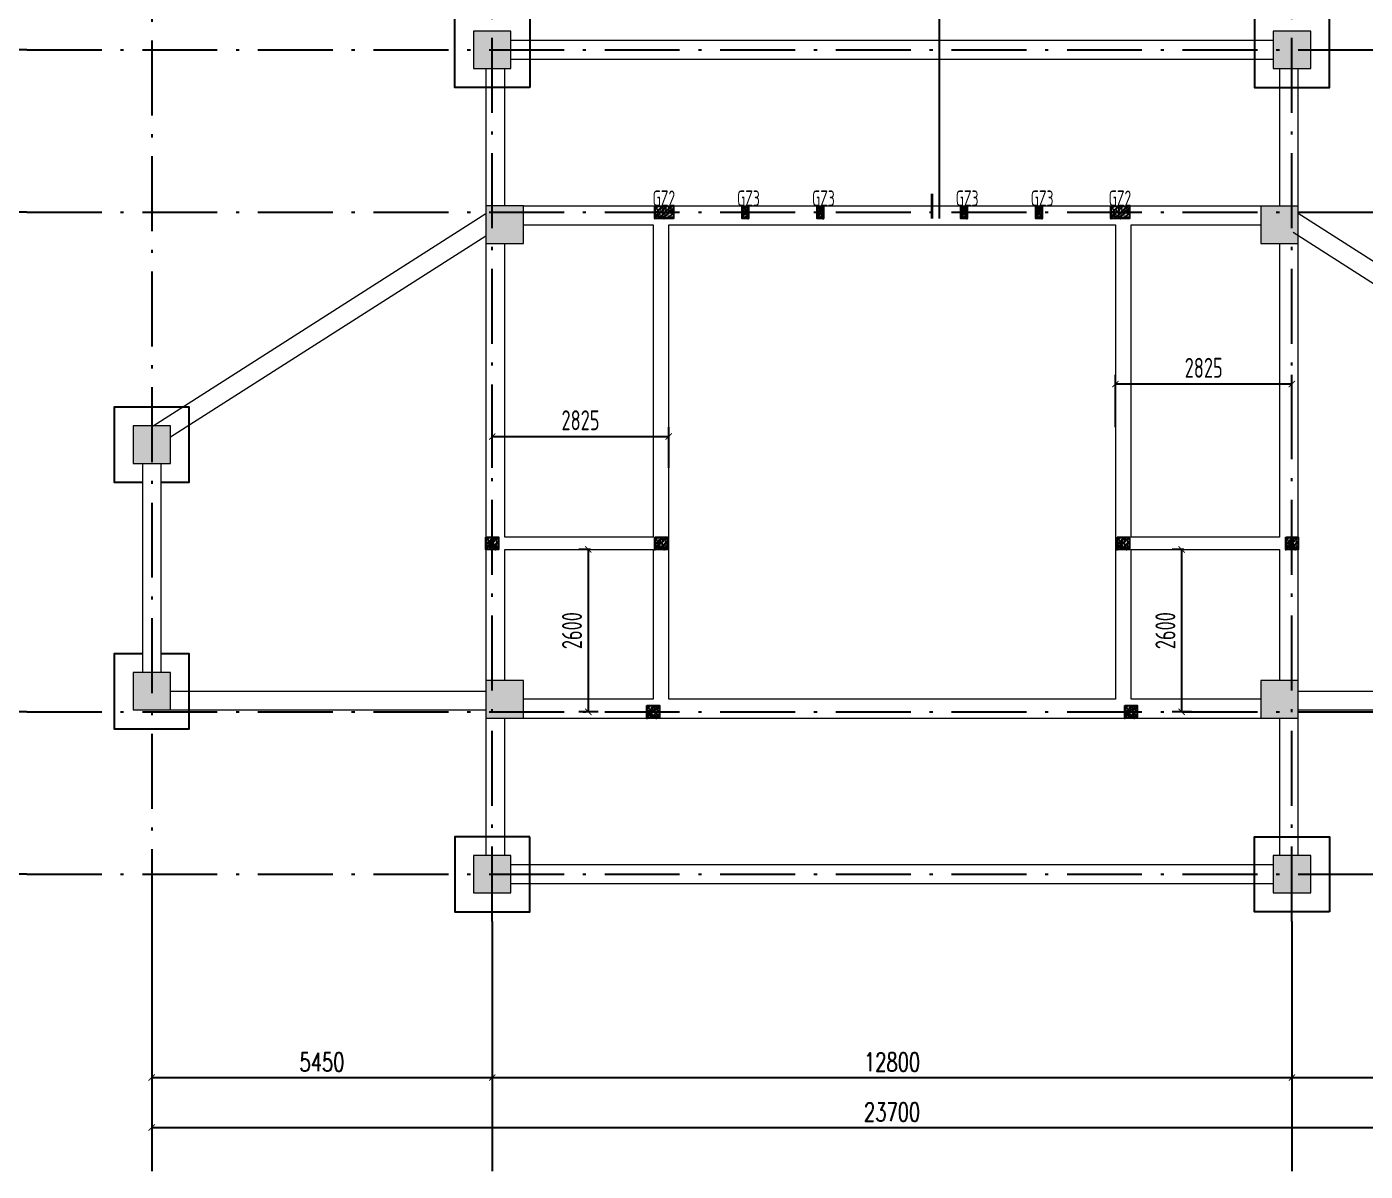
# Model space of a CAD drawing. Extents: x 169490 to 7584583, y -2399407 to 1374371.
# Drawn here: x 3767558 to 3788981, y 735406 to 753732 of the extents above; entities that cross this region are included whole.
import ezdxf

# ---------------------------------------------------------------- set-up
doc = ezdxf.new("R2010")
doc.units = 0
doc.header["$LTSCALE"] = 100
doc.linetypes.add('CENTER', pattern=[8, 5, -1, 1, -1])
doc.linetypes.add('D3轴线点划线', pattern=[18.5, 12, -3, 0.5, -3])
doc.layers.get('0').update_dxf_attribs({"linetype": 'CONTINUOUS'})
doc.layers.get('DEFPOINTS').update_dxf_attribs({"linetype": 'CONTINUOUS'})
for name, color, linetype in [('A-DI-I(索引)', 21, 'CONTINUOUS'), ('AXIS', 3, 'CONTINUOUS'), ('C-AXIS(轴号)', 3, 'CONTINUOUS'), ('C-DOTE', 8, 'D3轴线点划线'), ('GZ', 220, 'CENTER'), ('S-COLU-HATCH', 251, 'CONTINUOUS'), ('S-SLAB-DIM', 92, 'CONTINUOUS'), ('立面线', 40, 'CONTINUOUS')]:
    doc.layers.add(name, color=color, linetype=linetype)
doc.layers.add('S-COLU-LINE1', color=6, linetype='CONTINUOUS', lineweight=18)
doc.layers.add('砼梁', color=4, linetype='CONTINUOUS', lineweight=18)
doc.styles.add('_TCH_DIM_T3', font='SIMPLEX.shx', dxfattribs={"width": 0.705882, "bigfont": 'GBCBIG.shx'})
doc.styles.add('TSSD_Dimension', font='Tssdeng.shx', dxfattribs={"width": 0.7, "bigfont": 'tssdchn.shx'})
doc.styles.add('TSSD_REIN', font='tssdeng.shx', dxfattribs={"width": 0.7, "bigfont": 'hztxt.shx'})
doc.dimstyles.new('_TCH_ARCH&&100', dxfattribs={"dimtxt": 297.5, "dimasz": 100, "dimexe": 250, "dimexo": 300, "dimgap": 100, "dimtad": 1, "dimdec": 0, "dimzin": 0, "dimdsep": 46, "dimtxsty": '_TCH_DIM_T3', "dimblk": 'ARCHTICK', "dimcen": 0.09, "dimclrt": 7, "dimazin": 2, "dimtfac": 1, "dimtdec": 0, "dimtix": 1, "dimtmove": 2, "dimatfit": 3, "dimfxl": 1, "dimtolj": 1, "dimtzin": 0, "dimarcsym": 0})
doc.dimstyles.new('TSSD_100_100$0', dxfattribs={"dimtxt": 320, "dimasz": 100, "dimexe": 150, "dimexo": 150, "dimgap": 100, "dimtad": 1, "dimdec": 0, "dimzin": 0, "dimdsep": 46, "dimtxsty": 'TSSD_Dimension', "dimblk": 'ARCHTICK', "dimcen": 0, "dimclrt": 7, "dimadec": 1, "dimazin": 0, "dimtfac": 1, "dimtdec": 0, "dimtix": 1, "dimtmove": 2, "dimatfit": 3, "dimldrblk": '_TSDBK', "dimfxl": 1, "dimtolj": 1, "dimtzin": 0, "dimarcsym": 0})

# ---------------------------------------------------------------- blocks, each defined once
blk = doc.blocks.new('_ARCHTICK')
at = {"const_width": 0.15}
blk.add_lwpolyline([(-0.5, -0.5), (0.5, 0.5)], dxfattribs=at)
blk = doc.blocks.new('*D1197')
at = {"layer": 'DEFPOINTS', "color": 0, "ltscale": 10, "transparency": 16777216}
for p in [(3777833, 747171), (3775008, 746521), (3777833, 746521)]:
    blk.add_point(p, dxfattribs=at)
at = {"layer": 'S-SLAB-DIM', "color": 0, "lineweight": -2, "ltscale": 10, "transparency": 16777216}
for p, q in [((3775008, 746671), (3775008, 747321)), ((3777833, 746671), (3777833, 747321)), ((3775008, 747171), (3777833, 747171))]:
    blk.add_line(p, q, dxfattribs=at)
at = {"layer": 'S-SLAB-DIM', "color": 0, "lineweight": -2, "ltscale": 10, "transparency": 16777216, "xscale": 100, "yscale": 100, "zscale": 100, "rotation": 180}
blk.add_blockref('_ARCHTICK', (3775008, 747171), dxfattribs=at)
at = {"layer": 'S-SLAB-DIM', "color": 0, "lineweight": -2, "ltscale": 10, "transparency": 16777216, "xscale": 100, "yscale": 100, "zscale": 100}
blk.add_blockref('_ARCHTICK', (3777833, 747171), dxfattribs=at)
at = {"layer": 'S-SLAB-DIM', "color": 7, "ltscale": 10, "transparency": 16777216, "insert": (3776421, 747431), "char_height": 320, "attachment_point": 5, "style": 'TSSD_Dimension'}
blk.add_mtext('\\A1;2825', dxfattribs=at)
blk = doc.blocks.new('_TSDBK')
blk.add_line((-1, 0), (0, 0))
at = {"const_width": 0.5}
blk.add_lwpolyline([(-0.7, -0.7), (0.7, 0.7)], dxfattribs=at)
blk = doc.blocks.new('*D1198')
at = {"layer": 'DEFPOINTS', "color": 0, "ltscale": 10, "transparency": 16777216}
for p in [(3784983, 748011), (3784983, 747171), (3787808, 747171)]:
    blk.add_point(p, dxfattribs=at)
at = {"layer": 'S-SLAB-DIM', "color": 0, "lineweight": -2, "ltscale": 10, "transparency": 16777216}
for p, q in [((3784983, 747321), (3784983, 748161)), ((3787808, 747321), (3787808, 748161)), ((3787808, 748011), (3784983, 748011))]:
    blk.add_line(p, q, dxfattribs=at)
at = {"layer": 'S-SLAB-DIM', "color": 0, "lineweight": -2, "ltscale": 10, "transparency": 16777216, "xscale": 100, "yscale": 100, "zscale": 100, "rotation": 180}
blk.add_blockref('_ARCHTICK', (3784983, 748011), dxfattribs=at)
at = {"layer": 'S-SLAB-DIM', "color": 0, "lineweight": -2, "ltscale": 10, "transparency": 16777216, "xscale": 100, "yscale": 100, "zscale": 100}
blk.add_blockref('_ARCHTICK', (3787808, 748011), dxfattribs=at)
at = {"layer": 'S-SLAB-DIM', "color": 7, "ltscale": 10, "transparency": 16777216, "insert": (3786396, 748271), "char_height": 320, "attachment_point": 5, "style": 'TSSD_Dimension'}
blk.add_mtext('\\A1;2825', dxfattribs=at)
blk = doc.blocks.new('*D1199')
at = {"layer": 'DEFPOINTS', "color": 0, "ltscale": 10, "transparency": 16777216}
for p in [(3786227, 745362), (3786043, 742762), (3786350, 742762)]:
    blk.add_point(p, dxfattribs=at)
at = {"layer": 'S-SLAB-DIM', "color": 0, "lineweight": -2, "ltscale": 10, "transparency": 16777216}
for p, q in [((3786077, 745362), (3785893, 745362)), ((3786043, 745362), (3786043, 742762)), ((3786200, 742762), (3785893, 742762))]:
    blk.add_line(p, q, dxfattribs=at)
at = {"layer": 'S-SLAB-DIM', "color": 0, "lineweight": -2, "ltscale": 10, "transparency": 16777216, "xscale": 100, "yscale": 100, "zscale": 100}
for p, rotation in [((3786043, 745362), 90), ((3786043, 742762), 270)]:
    blk.add_blockref('_ARCHTICK', p, dxfattribs=dict(at, rotation=rotation))
at = {"layer": 'S-SLAB-DIM', "color": 7, "ltscale": 10, "transparency": 16777216, "insert": (3785783, 744062), "char_height": 320, "attachment_point": 5, "rotation": 90, "style": 'TSSD_Dimension'}
blk.add_mtext('\\A1;2600', dxfattribs=at)
blk = doc.blocks.new('*D1200')
at = {"layer": 'DEFPOINTS', "color": 0, "ltscale": 10, "transparency": 16777216}
for p in [(3776729, 745362), (3776545, 742762), (3776853, 742762)]:
    blk.add_point(p, dxfattribs=at)
at = {"layer": 'S-SLAB-DIM', "color": 0, "lineweight": -2, "ltscale": 10, "transparency": 16777216}
for p, q in [((3776579, 745362), (3776395, 745362)), ((3776545, 745362), (3776545, 742762)), ((3776703, 742762), (3776395, 742762))]:
    blk.add_line(p, q, dxfattribs=at)
at = {"layer": 'S-SLAB-DIM', "color": 0, "lineweight": -2, "ltscale": 10, "transparency": 16777216, "xscale": 100, "yscale": 100, "zscale": 100}
for p, rotation in [((3776545, 745362), 90), ((3776545, 742762), 270)]:
    blk.add_blockref('_ARCHTICK', p, dxfattribs=dict(at, rotation=rotation))
at = {"layer": 'S-SLAB-DIM', "color": 7, "ltscale": 10, "transparency": 16777216, "insert": (3776285, 744062), "char_height": 320, "attachment_point": 5, "rotation": 90, "style": 'TSSD_Dimension'}
blk.add_mtext('\\A1;2600', dxfattribs=at)
blk = doc.blocks.new('*D3991')
at = {"layer": 'AXIS', "color": 0, "lineweight": -2, "transparency": 16777216}
for p, q in [((3676858, 693553), (3673608, 693553)), ((3673858, 680353), (3673858, 693553)), ((3676858, 680353), (3673608, 680353))]:
    blk.add_line(p, q, dxfattribs=at)
at = {"layer": 'DEFPOINTS', "color": 0, "transparency": 16777216}
for p in [(3673858, 693553), (3677158, 693553), (3677158, 680353)]:
    blk.add_point(p, dxfattribs=at)
at = {"layer": 'AXIS', "color": 0, "lineweight": -2, "transparency": 16777216, "xscale": 100, "yscale": 100, "zscale": 100}
for p, rotation in [((3673858, 693553), 90), ((3673858, 680353), 270)]:
    blk.add_blockref('_ARCHTICK', p, dxfattribs=dict(at, rotation=rotation))
at = {"layer": 'AXIS', "color": 7, "transparency": 16777216, "insert": (3673609, 686953), "char_height": 297.5, "attachment_point": 5, "rotation": 90, "style": '_TCH_DIM_T3'}
blk.add_mtext('\\A1;13200', dxfattribs=at)
blk = doc.blocks.new('*D3995')
at = {"layer": 'AXIS', "color": 0, "lineweight": -2, "transparency": 16777216}
for p, q in [((3679158, 679297), (3679158, 676047)), ((3702858, 679297), (3702858, 676047)), ((3679158, 676297), (3702858, 676297))]:
    blk.add_line(p, q, dxfattribs=at)
at = {"layer": 'DEFPOINTS', "color": 0, "transparency": 16777216}
for p in [(3679158, 679597), (3702858, 679597), (3702858, 676297)]:
    blk.add_point(p, dxfattribs=at)
at = {"layer": 'AXIS', "color": 0, "lineweight": -2, "transparency": 16777216, "xscale": 100, "yscale": 100, "zscale": 100, "rotation": 180}
blk.add_blockref('_ARCHTICK', (3679158, 676297), dxfattribs=at)
at = {"layer": 'AXIS', "color": 0, "lineweight": -2, "transparency": 16777216, "xscale": 100, "yscale": 100, "zscale": 100}
blk.add_blockref('_ARCHTICK', (3702858, 676297), dxfattribs=at)
at = {"layer": 'AXIS', "color": 7, "transparency": 16777216, "insert": (3691008, 676546), "char_height": 297.5, "attachment_point": 5, "style": '_TCH_DIM_T3'}
blk.add_mtext('\\A1;23700', dxfattribs=at)
blk = doc.blocks.new('*D3996')
at = {"layer": 'AXIS', "color": 0, "lineweight": -2, "transparency": 16777216}
for p, q in [((3697408, 679297), (3697408, 676847)), ((3702858, 679297), (3702858, 676847)), ((3697408, 677097), (3702858, 677097))]:
    blk.add_line(p, q, dxfattribs=at)
at = {"layer": 'DEFPOINTS', "color": 0, "transparency": 16777216}
for p in [(3697408, 679597), (3702858, 679597), (3702858, 677097)]:
    blk.add_point(p, dxfattribs=at)
at = {"layer": 'AXIS', "color": 0, "lineweight": -2, "transparency": 16777216, "xscale": 100, "yscale": 100, "zscale": 100, "rotation": 180}
blk.add_blockref('_ARCHTICK', (3697408, 677097), dxfattribs=at)
at = {"layer": 'AXIS', "color": 0, "lineweight": -2, "transparency": 16777216, "xscale": 100, "yscale": 100, "zscale": 100}
blk.add_blockref('_ARCHTICK', (3702858, 677097), dxfattribs=at)
at = {"layer": 'AXIS', "color": 7, "transparency": 16777216, "insert": (3700133, 677346), "char_height": 297.5, "attachment_point": 5, "style": '_TCH_DIM_T3'}
blk.add_mtext('\\A1;5450', dxfattribs=at)
blk = doc.blocks.new('*D3997')
at = {"layer": 'AXIS', "color": 0, "lineweight": -2, "transparency": 16777216}
for p, q in [((3684608, 679297), (3684608, 676847)), ((3697408, 679297), (3697408, 676847)), ((3684608, 677097), (3697408, 677097))]:
    blk.add_line(p, q, dxfattribs=at)
at = {"layer": 'DEFPOINTS', "color": 0, "transparency": 16777216}
for p in [(3684608, 679597), (3697408, 679597), (3697408, 677097)]:
    blk.add_point(p, dxfattribs=at)
at = {"layer": 'AXIS', "color": 0, "lineweight": -2, "transparency": 16777216, "xscale": 100, "yscale": 100, "zscale": 100, "rotation": 180}
blk.add_blockref('_ARCHTICK', (3684608, 677097), dxfattribs=at)
at = {"layer": 'AXIS', "color": 0, "lineweight": -2, "transparency": 16777216, "xscale": 100, "yscale": 100, "zscale": 100}
blk.add_blockref('_ARCHTICK', (3697408, 677097), dxfattribs=at)
at = {"layer": 'AXIS', "color": 7, "transparency": 16777216, "insert": (3691008, 677346), "char_height": 297.5, "attachment_point": 5, "style": '_TCH_DIM_T3'}
blk.add_mtext('\\A1;12800', dxfattribs=at)
blk = doc.blocks.new('*D3998')
at = {"layer": 'AXIS', "color": 0, "lineweight": -2, "transparency": 16777216}
for p, q in [((3679158, 679297), (3679158, 676847)), ((3684608, 679297), (3684608, 676847)), ((3679158, 677097), (3684608, 677097))]:
    blk.add_line(p, q, dxfattribs=at)
at = {"layer": 'DEFPOINTS', "color": 0, "transparency": 16777216}
for p in [(3679158, 679597), (3684608, 679597), (3684608, 677097)]:
    blk.add_point(p, dxfattribs=at)
at = {"layer": 'AXIS', "color": 0, "lineweight": -2, "transparency": 16777216, "xscale": 100, "yscale": 100, "zscale": 100, "rotation": 180}
blk.add_blockref('_ARCHTICK', (3679158, 677097), dxfattribs=at)
at = {"layer": 'AXIS', "color": 0, "lineweight": -2, "transparency": 16777216, "xscale": 100, "yscale": 100, "zscale": 100}
blk.add_blockref('_ARCHTICK', (3684608, 677097), dxfattribs=at)
at = {"layer": 'AXIS', "color": 7, "transparency": 16777216, "insert": (3681883, 677346), "char_height": 297.5, "attachment_point": 5, "style": '_TCH_DIM_T3'}
blk.add_mtext('\\A1;5450', dxfattribs=at)
blk = doc.blocks.new('BW-31907664', base_point=(3672358.1, 674797.3, 0))
at = {"layer": 'C-AXIS(轴号)'}
for p, q in [((3677158.1, 693552.9), (3673158.1, 693552.9)), ((3677158.1, 690952.9), (3673158.1, 690952.9)), ((3677158.1, 682953.4), (3673158.1, 682953.4)), ((3677158.1, 680353.4), (3673158.1, 680353.4)), ((3679158.1, 679597.3), (3679158.1, 675597.3)), ((3684608.1, 679597.3), (3684608.1, 675597.3)), ((3697408.1, 679597.3), (3697408.1, 675597.3))]:
    blk.add_line(p, q, dxfattribs=at)
at = {"layer": 'C-DOTE'}
for p, q in [((3679158.1, 695552.9), (3679158.1, 679597.3)), ((3684608.1, 679597.3), (3684608.1, 695552.9)), ((3697408.1, 679597.3), (3697408.1, 695552.9)), ((3677158.1, 693552.9), (3704858.1, 693552.9)), ((3677158.1, 690952.9), (3704858.1, 690952.9)), ((3677158.1, 682953.4), (3704858.1, 682953.4)), ((3677158.1, 680353.4), (3704858.1, 680353.4))]:
    blk.add_line(p, q, dxfattribs=at)
at = {"layer": 'AXIS'}
for p1, p2, distance, picture, middle in [((3677158.1071, 680353.3554), (3677158.1071, 693552.9175), 3300, '*D3991', (3673609.3571, 686953.1364)), ((3679158.1, 679597.3), (3702858.1, 679597.3), -3300, '*D3995', (3691008.1, 676546)), ((3679158.1, 679597.3), (3684608.1, 679597.3), -2500, '*D3998', (3681883.1, 677346)), ((3684608.1, 679597.3), (3697408.1, 679597.3), -2500, '*D3997', (3691008.1, 677346)), ((3697408.1, 679597.3), (3702858.1, 679597.3), -2500, '*D3996', (3700133.1, 677346))]:
    dim = blk.add_aligned_dim(p1=p1, p2=p2, distance=distance, dimstyle='_TCH_ARCH&&100', dxfattribs=at)
    dim.commit()
    dim.dimension.update_dxf_attribs({"geometry": picture, "text_midpoint": middle})

msp = doc.modelspace()

# ---------------------------------------------------------------- hatches: boundary and pattern name
at = {"layer": 'GZ', "linetype": 'ByBlock'}
h = msp.add_hatch(dxfattribs=at)
h.set_pattern_fill('ARMORED', color=2, scale=10, style=0)
h.set_pattern_definition([(50, (2132986.49, 1228566.58), (71.7260183, -6.2752135), [7.5, -82.5]), (355, (2132986.49, 1228566.58), (-13.8751334, 75.2192134), [6, -66]), (100.4514, (2132992.467, 1228566.06), (57.8509382, 68.9439542), [6.374019, -70.1142112]), (46.1842, (2132986.49, 1228586.58), (106.724105, -16.5519014), [11.25, -123.75]), (96.6356, (2132995.38, 1228585.2), (93.4662706, 97.411787), [9.561029, -105.1713]), (351.1842, (2132986.49, 1228586.58), (93.4661945, 97.41186), [9, -99]), (21, (2132996.49, 1228581.58), (59.6907052, -40.261889), [7.5, -82.5]), (326, (2132996.49, 1228581.58), (24.3315332, 72.5150045), [6, -66]), (71.4514, (2133001.464, 1228578.226), (84.0222629, 32.2530497), [6.374019, -70.1142112]), (37.5, (2132986.49, 1228566.58), (1.21598553, 33.2893854), [0, -65.2, 0, -67, 0, -66.25]), (7.5, (2132986.49, 1228566.58), (26.30695374, 39.4411712), [0, -38.2, 0, -63.7, 0, -25.25]), (327.5, (2132964.19, 1228566.58), (53.3822436, -2.25548717), [0, -25, 0, -78, 0, -103.5]), (317.5, (2132954.19, 1228566.58), (58.3186169, 10.0104982), [0, -32.5, 0, -51.8, 0, -73.5]), (45, (2132986.49, 1228566.58), (-35.355339, 35.355339), [])])
h.paths.add_polyline_path([(3777608.1, 750861.3), (3777608.1, 750661.3), (3777908.1, 750661.3), (3777908.1, 750861.3)])
h = msp.add_hatch(dxfattribs=at)
h.set_pattern_fill('ARMORED', color=2, scale=10, style=0)
h.set_pattern_definition([(50, (-4709023.95, 2783926.33), (71.72601826, -6.2752135), [7.5, -82.5]), (355, (-4709023.95, 2783926.33), (-13.87513336, 75.2192134), [6, -66]), (100.4514, (-4709017.97, 2783925.81), (57.85093817, 68.9439542), [6.374019, -70.1142112]), (46.1842, (-4709023.95, 2783946.33), (106.7241049, -16.5519014), [11.25, -123.75]), (96.6356, (-4709015.06, 2783944.95), (93.4662706, 97.4117871), [9.5610288, -105.1713]), (351.1842, (-4709023.95, 2783946.33), (93.4661945, 97.4118601), [9, -99]), (21, (-4709013.95, 2783941.33), (59.6907052, -40.26188907), [7.5, -82.5]), (326, (-4709013.95, 2783941.33), (24.3315332, 72.5150045), [6, -66]), (71.4514, (-4709008.974, 2783937.98), (84.02226286, 32.25304967), [6.374019, -70.1142112]), (37.5, (-4709023.95, 2783926.332), (1.21598553, 33.28938538), [0, -65.2, 0, -67, 0, -66.25]), (7.5, (-4709023.95, 2783926.332), (26.30695374, 39.44117119), [0, -38.2, 0, -63.7, 0, -25.25]), (327.5, (-4709046.25, 2783926.332), (53.38224362, -2.25548717), [0, -25, 0, -78, 0, -103.5]), (317.5, (-4709056.25, 2783926.33), (58.31861693, 10.01049823), [0, -32.5, 0, -51.8, 0, -73.5]), (45, (-4709023.95, 2783926.33), (-35.35533906, 35.35533906), [])])
h.paths.add_polyline_path([(3779008.1, 750861.3), (3779108.1, 750861.3), (3779108.1, 750661.3), (3779008.1, 750661.3)])
h = msp.add_hatch(dxfattribs=at)
h.set_pattern_fill('ARMORED', color=2, scale=10, style=0)
h.set_pattern_definition([(50, (-4707823.95, 2783926.33), (71.72601826, -6.2752135), [7.5, -82.5]), (355, (-4707823.95, 2783926.33), (-13.87513336, 75.2192134), [6, -66]), (100.4514, (-4707817.97, 2783925.81), (57.85093817, 68.9439542), [6.374019, -70.1142112]), (46.1842, (-4707823.95, 2783946.33), (106.7241049, -16.5519014), [11.25, -123.75]), (96.6356, (-4707815.06, 2783944.95), (93.4662706, 97.4117871), [9.5610288, -105.1713]), (351.1842, (-4707823.95, 2783946.33), (93.4661945, 97.4118601), [9, -99]), (21, (-4707813.95, 2783941.33), (59.6907052, -40.26188907), [7.5, -82.5]), (326, (-4707813.95, 2783941.33), (24.3315332, 72.5150045), [6, -66]), (71.4514, (-4707808.974, 2783937.98), (84.02226286, 32.25304967), [6.374019, -70.1142112]), (37.5, (-4707823.949, 2783926.332), (1.21598553, 33.28938538), [0, -65.2, 0, -67, 0, -66.25]), (7.5, (-4707823.95, 2783926.332), (26.30695374, 39.44117119), [0, -38.2, 0, -63.7, 0, -25.25]), (327.5, (-4707846.25, 2783926.332), (53.38224362, -2.25548717), [0, -25, 0, -78, 0, -103.5]), (317.5, (-4707856.25, 2783926.33), (58.31861693, 10.01049823), [0, -32.5, 0, -51.8, 0, -73.5]), (45, (-4707823.95, 2783926.33), (-35.35533906, 35.35533906), [])])
h.paths.add_polyline_path([(3780208.1, 750861.3), (3780308.1, 750861.3), (3780308.1, 750661.3), (3780208.1, 750661.3)])
h = msp.add_hatch(dxfattribs=at)
h.set_pattern_fill('ARMORED', color=2, scale=10, style=0)
h.set_pattern_definition([(50, (-4705523.95, 2783926.33), (71.72601826, -6.2752135), [7.5, -82.5]), (355, (-4705523.95, 2783926.33), (-13.87513336, 75.2192134), [6, -66]), (100.4514, (-4705517.97, 2783925.81), (57.85093817, 68.9439542), [6.374019, -70.1142112]), (46.1842, (-4705523.95, 2783946.33), (106.7241049, -16.5519014), [11.25, -123.75]), (96.6356, (-4705515.06, 2783944.95), (93.4662706, 97.4117871), [9.5610288, -105.1713]), (351.1842, (-4705523.95, 2783946.33), (93.4661945, 97.4118601), [9, -99]), (21, (-4705513.95, 2783941.33), (59.6907052, -40.26188907), [7.5, -82.5]), (326, (-4705513.95, 2783941.33), (24.3315332, 72.5150045), [6, -66]), (71.4514, (-4705508.974, 2783937.98), (84.02226286, 32.25304967), [6.374019, -70.1142112]), (37.5, (-4705523.949, 2783926.332), (1.21598553, 33.28938538), [0, -65.2, 0, -67, 0, -66.25]), (7.5, (-4705523.95, 2783926.332), (26.30695374, 39.44117119), [0, -38.2, 0, -63.7, 0, -25.25]), (327.5, (-4705546.25, 2783926.332), (53.38224362, -2.25548717), [0, -25, 0, -78, 0, -103.5]), (317.5, (-4705556.25, 2783926.33), (58.31861693, 10.01049823), [0, -32.5, 0, -51.8, 0, -73.5]), (45, (-4705523.95, 2783926.33), (-35.35533906, 35.35533906), [])])
h.paths.add_polyline_path([(3782508.1, 750861.3), (3782608.1, 750861.3), (3782608.1, 750661.3), (3782508.1, 750661.3)])
h = msp.add_hatch(dxfattribs=at)
h.set_pattern_fill('ARMORED', color=2, scale=10, style=0)
h.set_pattern_definition([(50, (-4704323.95, 2783926.33), (71.72601826, -6.2752135), [7.5, -82.5]), (355, (-4704323.95, 2783926.33), (-13.87513336, 75.2192134), [6, -66]), (100.4514, (-4704317.97, 2783925.81), (57.85093817, 68.9439542), [6.374019, -70.1142112]), (46.1842, (-4704323.95, 2783946.33), (106.7241049, -16.5519014), [11.25, -123.75]), (96.6356, (-4704315.06, 2783944.95), (93.4662706, 97.4117871), [9.5610288, -105.1713]), (351.1842, (-4704323.95, 2783946.33), (93.4661945, 97.4118601), [9, -99]), (21, (-4704313.95, 2783941.33), (59.6907052, -40.26188907), [7.5, -82.5]), (326, (-4704313.95, 2783941.33), (24.3315332, 72.5150045), [6, -66]), (71.4514, (-4704308.974, 2783937.98), (84.02226286, 32.25304967), [6.374019, -70.1142112]), (37.5, (-4704323.949, 2783926.332), (1.21598553, 33.28938538), [0, -65.2, 0, -67, 0, -66.25]), (7.5, (-4704323.95, 2783926.332), (26.30695374, 39.44117119), [0, -38.2, 0, -63.7, 0, -25.25]), (327.5, (-4704346.25, 2783926.332), (53.38224362, -2.25548717), [0, -25, 0, -78, 0, -103.5]), (317.5, (-4704356.25, 2783926.33), (58.31861693, 10.01049823), [0, -32.5, 0, -51.8, 0, -73.5]), (45, (-4704323.95, 2783926.33), (-35.35533906, 35.35533906), [])])
h.paths.add_polyline_path([(3783708.1, 750861.3), (3783808.1, 750861.3), (3783808.1, 750661.3), (3783708.1, 750661.3)])
h = msp.add_hatch(dxfattribs=at)
h.set_pattern_fill('ARMORED', color=2, scale=10, style=0)
h.set_pattern_definition([(50, (2140286.49, 1228566.58), (71.7260183, -6.2752135), [7.5, -82.5]), (355, (2140286.49, 1228566.58), (-13.8751334, 75.2192134), [6, -66]), (100.4514, (2140292.466, 1228566.06), (57.8509382, 68.9439542), [6.374019, -70.1142112]), (46.1842, (2140286.49, 1228586.58), (106.724105, -16.5519014), [11.25, -123.75]), (96.6356, (2140295.38, 1228585.2), (93.4662706, 97.411787), [9.561029, -105.1713]), (351.1842, (2140286.49, 1228586.58), (93.4661945, 97.41186), [9, -99]), (21, (2140296.49, 1228581.58), (59.6907052, -40.261889), [7.5, -82.5]), (326, (2140296.49, 1228581.58), (24.3315332, 72.5150045), [6, -66]), (71.4514, (2140301.46, 1228578.226), (84.0222629, 32.2530497), [6.374019, -70.1142112]), (37.5, (2140286.489, 1228566.58), (1.21598553, 33.2893854), [0, -65.2, 0, -67, 0, -66.25]), (7.5, (2140286.49, 1228566.58), (26.30695374, 39.4411712), [0, -38.2, 0, -63.7, 0, -25.25]), (327.5, (2140264.189, 1228566.58), (53.3822436, -2.25548717), [0, -25, 0, -78, 0, -103.5]), (317.5, (2140254.19, 1228566.58), (58.3186169, 10.0104982), [0, -32.5, 0, -51.8, 0, -73.5]), (45, (2140286.49, 1228566.58), (-35.355339, 35.355339), [])])
h.paths.add_polyline_path([(3784908.1, 750861.3), (3784908.1, 750661.3), (3785208.1, 750661.3), (3785208.1, 750861.3)])
h = msp.add_hatch(dxfattribs=at)
h.set_pattern_fill('ARMORED', color=2, scale=10, style=0)
h.set_pattern_definition([(50, (2130286.49, 1223267.02), (71.7260183, -6.2752135), [7.5, -82.5]), (355, (2130286.49, 1223267.02), (-13.8751334, 75.2192134), [6, -66]), (100.4514, (2130292.466, 1223266.496), (57.8509382, 68.9439542), [6.374019, -70.1142112]), (46.1842, (2130286.49, 1223287.02), (106.724105, -16.5519014), [11.25, -123.75]), (96.6356, (2130295.38, 1223285.64), (93.4662706, 97.411787), [9.561029, -105.1713]), (351.1842, (2130286.49, 1223287.02), (93.4661945, 97.41186), [9, -99]), (21, (2130296.49, 1223282.02), (59.6907052, -40.261889), [7.5, -82.5]), (326, (2130296.49, 1223282.02), (24.3315332, 72.5150045), [6, -66]), (71.4514, (2130301.46, 1223278.664), (84.0222629, 32.2530497), [6.374019, -70.1142112]), (37.5, (2130286.489, 1223267.02), (1.21598553, 33.2893854), [0, -65.2, 0, -67, 0, -66.25]), (7.5, (2130286.49, 1223267.02), (26.30695374, 39.4411712), [0, -38.2, 0, -63.7, 0, -25.25]), (327.5, (2130264.189, 1223267.02), (53.3822436, -2.25548717), [0, -25, 0, -78, 0, -103.5]), (317.5, (2130254.19, 1223267.02), (58.3186169, 10.0104982), [0, -32.5, 0, -51.8, 0, -73.5]), (45, (2130286.49, 1223267.02), (-35.355339, 35.355339), [])])
h.paths.add_polyline_path([(3774908.1, 745561.7), (3774908.1, 745361.7), (3775108.1, 745361.7), (3775108.1, 745561.7)])
h = msp.add_hatch(dxfattribs=at)
h.set_pattern_fill('ARMORED', color=2, scale=10, style=0)
h.set_pattern_definition([(50, (2132986.49, 1223267.02), (71.7260183, -6.2752135), [7.5, -82.5]), (355, (2132986.49, 1223267.02), (-13.8751334, 75.2192134), [6, -66]), (100.4514, (2132992.467, 1223266.496), (57.8509382, 68.9439542), [6.374019, -70.1142112]), (46.1842, (2132986.49, 1223287.02), (106.724105, -16.5519014), [11.25, -123.75]), (96.6356, (2132995.38, 1223285.64), (93.4662706, 97.411787), [9.561029, -105.1713]), (351.1842, (2132986.49, 1223287.02), (93.4661945, 97.41186), [9, -99]), (21, (2132996.49, 1223282.02), (59.6907052, -40.261889), [7.5, -82.5]), (326, (2132996.49, 1223282.02), (24.3315332, 72.5150045), [6, -66]), (71.4514, (2133001.464, 1223278.664), (84.0222629, 32.2530497), [6.374019, -70.1142112]), (37.5, (2132986.49, 1223267.02), (1.21598553, 33.2893854), [0, -65.2, 0, -67, 0, -66.25]), (7.5, (2132986.49, 1223267.02), (26.30695374, 39.4411712), [0, -38.2, 0, -63.7, 0, -25.25]), (327.5, (2132964.19, 1223267.02), (53.3822436, -2.25548717), [0, -25, 0, -78, 0, -103.5]), (317.5, (2132954.19, 1223267.02), (58.3186169, 10.0104982), [0, -32.5, 0, -51.8, 0, -73.5]), (45, (2132986.49, 1223267.02), (-35.355339, 35.355339), [])])
h.paths.add_polyline_path([(3777608.1, 745561.7), (3777608.1, 745361.7), (3777808.1, 745361.7), (3777808.1, 745561.7)])
h = msp.add_hatch(dxfattribs=at)
h.set_pattern_fill('ARMORED', color=2, scale=10, style=0)
h.set_pattern_definition([(50, (2140386.49, 1223267.02), (71.7260183, -6.2752135), [7.5, -82.5]), (355, (2140386.49, 1223267.02), (-13.8751334, 75.2192134), [6, -66]), (100.4514, (2140392.465, 1223266.496), (57.8509382, 68.9439542), [6.374019, -70.1142112]), (46.1842, (2140386.49, 1223287.02), (106.724105, -16.5519014), [11.25, -123.75]), (96.6356, (2140395.38, 1223285.64), (93.4662706, 97.411787), [9.561029, -105.1713]), (351.1842, (2140386.49, 1223287.02), (93.4661945, 97.41186), [9, -99]), (21, (2140396.49, 1223282.02), (59.6907052, -40.261889), [7.5, -82.5]), (326, (2140396.49, 1223282.02), (24.3315332, 72.5150045), [6, -66]), (71.4514, (2140401.46, 1223278.664), (84.0222629, 32.2530497), [6.374019, -70.1142112]), (37.5, (2140386.488, 1223267.02), (1.21598553, 33.2893854), [0, -65.2, 0, -67, 0, -66.25]), (7.5, (2140386.488, 1223267.02), (26.30695374, 39.4411712), [0, -38.2, 0, -63.7, 0, -25.25]), (327.5, (2140364.188, 1223267.02), (53.3822436, -2.25548717), [0, -25, 0, -78, 0, -103.5]), (317.5, (2140354.19, 1223267.02), (58.3186169, 10.0104982), [0, -32.5, 0, -51.8, 0, -73.5]), (45, (2140386.49, 1223267.02), (-35.355339, 35.355339), [])])
h.paths.add_polyline_path([(3785008.1, 745561.7), (3785008.1, 745361.7), (3785208.1, 745361.7), (3785208.1, 745561.7)])
h = msp.add_hatch(dxfattribs=at)
h.set_pattern_fill('ARMORED', color=2, scale=10, style=0)
h.set_pattern_definition([(50, (2143086.49, 1223267.02), (71.7260183, -6.2752135), [7.5, -82.5]), (355, (2143086.49, 1223267.02), (-13.8751334, 75.2192134), [6, -66]), (100.4514, (2143092.466, 1223266.496), (57.8509382, 68.9439542), [6.374019, -70.1142112]), (46.1842, (2143086.49, 1223287.02), (106.724105, -16.5519014), [11.25, -123.75]), (96.6356, (2143095.38, 1223285.64), (93.4662706, 97.411787), [9.561029, -105.1713]), (351.1842, (2143086.49, 1223287.02), (93.4661945, 97.41186), [9, -99]), (21, (2143096.49, 1223282.02), (59.6907052, -40.261889), [7.5, -82.5]), (326, (2143096.49, 1223282.02), (24.3315332, 72.5150045), [6, -66]), (71.4514, (2143101.46, 1223278.664), (84.0222629, 32.2530497), [6.374019, -70.1142112]), (37.5, (2143086.489, 1223267.02), (1.21598553, 33.2893854), [0, -65.2, 0, -67, 0, -66.25]), (7.5, (2143086.49, 1223267.02), (26.30695374, 39.4411712), [0, -38.2, 0, -63.7, 0, -25.25]), (327.5, (2143064.189, 1223267.02), (53.3822436, -2.25548717), [0, -25, 0, -78, 0, -103.5]), (317.5, (2143054.19, 1223267.02), (58.3186169, 10.0104982), [0, -32.5, 0, -51.8, 0, -73.5]), (45, (2143086.49, 1223267.02), (-35.355339, 35.355339), [])])
h.paths.add_polyline_path([(3787708.1, 745561.7), (3787708.1, 745361.7), (3787908.1, 745361.7), (3787908.1, 745561.7)])
h = msp.add_hatch(dxfattribs=at)
h.set_pattern_fill('ARMORED', color=2, scale=10, style=0)
h.set_pattern_definition([(50, (2132861.49, 1220567.02), (71.7260183, -6.2752135), [7.5, -82.5]), (355, (2132861.49, 1220567.02), (-13.8751334, 75.2192134), [6, -66]), (100.4514, (2132867.466, 1220566.496), (57.8509382, 68.9439542), [6.374019, -70.1142112]), (46.1842, (2132861.49, 1220587.02), (106.724105, -16.5519014), [11.25, -123.75]), (96.6356, (2132870.38, 1220585.64), (93.4662706, 97.411787), [9.561029, -105.1713]), (351.1842, (2132861.49, 1220587.02), (93.4661945, 97.41186), [9, -99]), (21, (2132871.49, 1220582.02), (59.6907052, -40.261889), [7.5, -82.5]), (326, (2132871.49, 1220582.02), (24.3315332, 72.5150045), [6, -66]), (71.4514, (2132876.46, 1220578.664), (84.0222629, 32.2530497), [6.374019, -70.1142112]), (37.5, (2132861.489, 1220567.02), (1.21598553, 33.2893854), [0, -65.2, 0, -67, 0, -66.25]), (7.5, (2132861.49, 1220567.02), (26.30695374, 39.4411712), [0, -38.2, 0, -63.7, 0, -25.25]), (327.5, (2132839.189, 1220567.02), (53.3822436, -2.25548717), [0, -25, 0, -78, 0, -103.5]), (317.5, (2132829.19, 1220567.02), (58.3186169, 10.0104982), [0, -32.5, 0, -51.8, 0, -73.5]), (45, (2132861.49, 1220567.02), (-35.355339, 35.355339), [])])
h.paths.add_polyline_path([(3777483.1, 742861.7), (3777483.1, 742661.7), (3777683.1, 742661.7), (3777683.1, 742861.7)])
h = msp.add_hatch(dxfattribs=at)
h.set_pattern_fill('ARMORED', color=2, scale=10, style=0)
h.set_pattern_definition([(50, (2140511.49, 1220567.02), (71.7260183, -6.2752135), [7.5, -82.5]), (355, (2140511.49, 1220567.02), (-13.8751334, 75.2192134), [6, -66]), (100.4514, (2140517.465, 1220566.496), (57.8509382, 68.9439542), [6.374019, -70.1142112]), (46.1842, (2140511.49, 1220587.02), (106.724105, -16.5519014), [11.25, -123.75]), (96.6356, (2140520.38, 1220585.64), (93.4662706, 97.411787), [9.561029, -105.1713]), (351.1842, (2140511.49, 1220587.02), (93.4661945, 97.41186), [9, -99]), (21, (2140521.49, 1220582.02), (59.6907052, -40.261889), [7.5, -82.5]), (326, (2140521.49, 1220582.02), (24.3315332, 72.5150045), [6, -66]), (71.4514, (2140526.46, 1220578.664), (84.0222629, 32.2530497), [6.374019, -70.1142112]), (37.5, (2140511.488, 1220567.02), (1.21598553, 33.2893854), [0, -65.2, 0, -67, 0, -66.25]), (7.5, (2140511.488, 1220567.02), (26.30695374, 39.4411712), [0, -38.2, 0, -63.7, 0, -25.25]), (327.5, (2140489.188, 1220567.02), (53.3822436, -2.25548717), [0, -25, 0, -78, 0, -103.5]), (317.5, (2140479.19, 1220567.02), (58.3186169, 10.0104982), [0, -32.5, 0, -51.8, 0, -73.5]), (45, (2140511.49, 1220567.02), (-35.355339, 35.355339), [])])
h.paths.add_polyline_path([(3785133.1, 742861.7), (3785133.1, 742661.7), (3785333.1, 742661.7), (3785333.1, 742861.7)])
at = {"layer": 'S-COLU-HATCH', "ltscale": 10}
h = msp.add_hatch(color=256, dxfattribs=at)
h.dxf.hatch_style = 1
h.paths.add_polyline_path([(3775308.1, 753662.3), (3774708.1, 753662.3), (3774708.1, 753062.3), (3775308.1, 753062.3)])
h = msp.add_hatch(color=256, dxfattribs=at)
h.dxf.hatch_style = 1
h.paths.add_polyline_path([(3788108.1, 753662.3), (3787508.1, 753662.3), (3787508.1, 753062.3), (3788108.1, 753062.3)])
h = msp.add_hatch(color=256, dxfattribs=at)
h.dxf.hatch_style = 1
h.paths.add_polyline_path([(3775508.1, 750862.3), (3774908.1, 750862.3), (3774908.1, 750262.3), (3775508.1, 750262.3)])
h = msp.add_hatch(color=256, dxfattribs=at)
h.dxf.hatch_style = 1
h.paths.add_polyline_path([(3787908.1, 750861.3), (3787308.1, 750861.3), (3787308.1, 750261.3), (3787908.1, 750261.3)])
h = msp.add_hatch(color=256, dxfattribs=at)
h.dxf.hatch_style = 1
h.paths.add_polyline_path([(3769859.1, 747341.3), (3769259.1, 747341.3), (3769259.1, 746741.3), (3769859.1, 746741.3)])
h = msp.add_hatch(color=256, dxfattribs=at)
h.dxf.hatch_style = 1
h.paths.add_polyline_path([(3769859.1, 743391.7), (3769259.1, 743391.7), (3769259.1, 742791.7), (3769859.1, 742791.7)])
h = msp.add_hatch(color=256, dxfattribs=at)
h.dxf.hatch_style = 1
h.paths.add_polyline_path([(3775508.1, 743262.7), (3774908.1, 743262.7), (3774908.1, 742662.7), (3775508.1, 742662.7)])
h = msp.add_hatch(color=256, dxfattribs=at)
h.dxf.hatch_style = 1
h.paths.add_polyline_path([(3787908.1, 743262.7), (3787308.1, 743262.7), (3787308.1, 742662.7), (3787908.1, 742662.7)])
h = msp.add_hatch(color=256, dxfattribs=at)
h.dxf.hatch_style = 1
h.paths.add_polyline_path([(3775308.1, 740462.7), (3774708.1, 740462.7), (3774708.1, 739862.7), (3775308.1, 739862.7)])
h = msp.add_hatch(color=256, dxfattribs=at)
h.dxf.hatch_style = 1
h.paths.add_polyline_path([(3788108.1, 740462.7), (3787508.1, 740462.7), (3787508.1, 739862.7), (3788108.1, 739862.7)])

# ---------------------------------------------------------------- linework, layer by layer
at = {"layer": 'A-DI-I(索引)'}
msp.add_line((3782166.7, 750661.3), (3782166.7, 754562.9), dxfattribs=at)
at = {"layer": 'A-DI-I(索引)', "const_width": 40}
msp.add_lwpolyline([(3782046.7, 750661.3), (3782046.7, 751061.3)], dxfattribs=at)
at = {"layer": 'C-DOTE'}
for p, q in [((3769558.1, 755361.3), (3769558.1, 739405.6)), ((3775008.1, 739405.6), (3775008.1, 755361.3)), ((3787808.1, 739405.6), (3787808.1, 755361.3)), ((3767558.1, 753361.3), (3795258.1, 753361.3)), ((3767558.1, 750761.3), (3795258.1, 750761.3)), ((3767558.1, 742761.7), (3795258.1, 742761.7)), ((3767558.1, 740161.7), (3795258.1, 740161.7))]:
    msp.add_line(p, q, dxfattribs=at)
at = {"layer": 'GZ', "color": 2, "linetype": 'ByBlock'}
for points in [[(3777608.1, 750861.3), (3777908.1, 750861.3), (3777908.1, 750661.3), (3777608.1, 750661.3)], [(3779008.1, 750861.3), (3779108.1, 750861.3), (3779108.1, 750661.3), (3779008.1, 750661.3)], [(3780208.1, 750861.3), (3780308.1, 750861.3), (3780308.1, 750661.3), (3780208.1, 750661.3)], [(3782508.1, 750861.3), (3782608.1, 750861.3), (3782608.1, 750661.3), (3782508.1, 750661.3)], [(3783708.1, 750861.3), (3783808.1, 750861.3), (3783808.1, 750661.3), (3783708.1, 750661.3)], [(3784908.1, 750861.3), (3785208.1, 750861.3), (3785208.1, 750661.3), (3784908.1, 750661.3)], [(3774908.1, 745561.7), (3775108.1, 745561.7), (3775108.1, 745361.7), (3774908.1, 745361.7)], [(3777608.1, 745561.7), (3777808.1, 745561.7), (3777808.1, 745361.7), (3777608.1, 745361.7)], [(3785008.1, 745561.7), (3785208.1, 745561.7), (3785208.1, 745361.7), (3785008.1, 745361.7)], [(3787708.1, 745561.7), (3787908.1, 745561.7), (3787908.1, 745361.7), (3787708.1, 745361.7)], [(3777483.1, 742861.7), (3777683.1, 742861.7), (3777683.1, 742661.7), (3777483.1, 742661.7)], [(3785133.1, 742861.7), (3785333.1, 742861.7), (3785333.1, 742661.7), (3785133.1, 742661.7)]]:
    msp.add_lwpolyline(points, close=True, dxfattribs=at)
at = {"layer": 'S-COLU-LINE1'}
for points in [[(3775308.1, 753662.3), (3774708.1, 753662.3), (3774708.1, 753062.3), (3775308.1, 753062.3)], [(3788108.1, 753662.3), (3787508.1, 753662.3), (3787508.1, 753062.3), (3788108.1, 753062.3)], [(3775508.1, 750862.3), (3774908.1, 750862.3), (3774908.1, 750262.3), (3775508.1, 750262.3)], [(3787908.1, 750861.3), (3787308.1, 750861.3), (3787308.1, 750261.3), (3787908.1, 750261.3)], [(3769859.1, 747341.3), (3769259.1, 747341.3), (3769259.1, 746741.3), (3769859.1, 746741.3)], [(3769859.1, 743391.7), (3769259.1, 743391.7), (3769259.1, 742791.7), (3769859.1, 742791.7)], [(3775508.1, 743262.7), (3774908.1, 743262.7), (3774908.1, 742662.7), (3775508.1, 742662.7)], [(3787908.1, 743262.7), (3787308.1, 743262.7), (3787308.1, 742662.7), (3787908.1, 742662.7)], [(3775308.1, 740462.7), (3774708.1, 740462.7), (3774708.1, 739862.7), (3775308.1, 739862.7)], [(3788108.1, 740462.7), (3787508.1, 740462.7), (3787508.1, 739862.7), (3788108.1, 739862.7)]]:
    msp.add_lwpolyline(points, close=True, dxfattribs=at)
at = {"layer": '砼梁', "lineweight": 18}
for p, q in [((3787508.1, 753511.3), (3775308.1, 753511.3)), ((3774908.1, 753062.3), (3774908.1, 750862.3)), ((3775208.1, 750862.3), (3775208.1, 753062.3)), ((3775308.1, 753211.3), (3787508.1, 753211.3)), ((3787608.1, 753062.3), (3787608.1, 750861.3)), ((3787908.1, 750861.3), (3787908.1, 753062.3)), ((3769580.2, 747341.3), (3774908.1, 750740.2)), ((3777708.1, 750861.3), (3775508.1, 750861.3)), ((3785108.1, 750861.3), (3777708.1, 750861.3)), ((3787608.1, 750861.3), (3785108.1, 750861.3)), ((3793236, 747341.3), (3787908.1, 750740.2)), ((3775508.1, 750561.3), (3777583.1, 750561.3)), ((3777583.1, 750561.3), (3777583.1, 745561.7)), ((3777833.1, 750561.3), (3784983.1, 750561.3)), ((3777833.1, 745461.7), (3777833.1, 750561.3)), ((3784983.1, 750561.3), (3784983.1, 745461.7)), ((3785233.1, 750561.3), (3787308.1, 750561.3)), ((3785233.1, 745561.7), (3785233.1, 750561.3)), ((3769859.1, 747163.4), (3774908.1, 750384.4)), ((3774908.1, 750262.3), (3774908.1, 745461.7)), ((3775208.1, 745561.7), (3775208.1, 750262.3)), ((3787608.1, 750261.3), (3787608.1, 745561.7)), ((3792957.1, 747163.4), (3787827.4, 750435.8)), ((3787908.1, 745461.7), (3787908.1, 750261.3)), ((3769408.1, 746741.3), (3769408.1, 743391.7)), ((3769708.1, 743391.7), (3769708.1, 746741.3)), ((3777583.1, 745561.7), (3775208.1, 745561.7)), ((3787608.1, 745561.7), (3785233.1, 745561.7)), ((3774908.1, 745461.7), (3774908.1, 743262.7)), ((3775208.1, 743262.7), (3775208.1, 745361.7)), ((3775208.1, 745361.7), (3777583.1, 745361.7)), ((3777583.1, 745361.7), (3777583.1, 742962.7)), ((3777833.1, 742962.7), (3777833.1, 745461.7)), ((3784983.1, 745461.7), (3784983.1, 742962.7)), ((3785233.1, 742962.7), (3785233.1, 745361.7)), ((3785233.1, 745361.7), (3787608.1, 745361.7)), ((3787608.1, 745361.7), (3787608.1, 743262.7)), ((3787908.1, 743262.7), (3787908.1, 745461.7)), ((3769859.1, 743091.7), (3774908.1, 743091.7)), ((3777583.1, 742962.7), (3775508.1, 742962.7)), ((3784983.1, 742962.7), (3777833.1, 742962.7)), ((3787308.1, 742962.7), (3785233.1, 742962.7)), ((3787909.1, 743091.7), (3792958.1, 743091.7)), ((3769859.1, 742791.7), (3774908.1, 742791.7)), ((3787909.1, 742791.7), (3792958.1, 742791.7)), ((3774908.1, 742662.7), (3774908.1, 740462.7)), ((3775208.1, 740462.7), (3775208.1, 742662.7)), ((3775508.1, 742662.7), (3777708.1, 742662.7)), ((3777708.1, 742662.7), (3785108.1, 742662.7)), ((3785108.1, 742662.7), (3787308.1, 742662.7)), ((3787608.1, 742662.7), (3787608.1, 740462.7)), ((3787908.1, 740462.7), (3787908.1, 742662.7)), ((3787508.1, 740311.7), (3775308.1, 740311.7)), ((3775308.1, 740011.7), (3787508.1, 740011.7))]:
    msp.add_line(p, q, dxfattribs=at)
at = {"layer": '立面线'}
for points in [[(3775608.1, 752761.5), (3774408.1, 752761.5), (3774408.1, 753961.5), (3775608.1, 753961.5)], [(3788408.1, 753961.5), (3787208.1, 753961.5), (3787208.1, 752761.5), (3788408.1, 752761.5)], [(3775608.1, 740761.8), (3774408.1, 740761.8), (3774408.1, 739561.8), (3775608.1, 739561.8)], [(3788408.1, 739561.8), (3787208.1, 739561.8), (3787208.1, 740761.8), (3788408.1, 740761.8)]]:
    msp.add_lwpolyline(points, close=True, dxfattribs=at)
for points in [[(3769708.1, 746441.3), (3770158.1, 746441.3), (3770158.1, 747641.3), (3768958.1, 747641.3), (3768958.1, 746441.3), (3769408.1, 746441.3)], [(3769408.1, 743691.7), (3768958.1, 743691.7), (3768958.1, 742491.7), (3770158.1, 742491.7), (3770158.1, 743691.7), (3769708.1, 743691.7)]]:
    msp.add_lwpolyline(points, dxfattribs=at)

# ---------------------------------------------------------------- block references
at = {"layer": 'AXIS'}
msp.add_blockref('BW-31907664', (3762758.1, 734605.6, 0), dxfattribs=at)

# ---------------------------------------------------------------- texts
at = {"layer": 'GZ', "color": 2, "linetype": 'ByBlock', "style": 'TSSD_REIN', "width": 0.65}
for s, p in [('GZ2', (3777575.4, 750860.2)), ('GZ3', (3778927.7, 750860.2)), ('GZ3', (3780127.7, 750860.2)), ('GZ3', (3782427.7, 750860.2)), ('GZ3', (3783627.7, 750860.2)), ('GZ2', (3784875.4, 750860.2))]:
    msp.add_text(s, height=250, dxfattribs=at).set_placement(p)

# ---------------------------------------------------------------- dimensions: what is measured, and where the dimension line sits
at = {"layer": 'S-SLAB-DIM', "ltscale": 10}
for base, p1, p2, picture, middle in [((3784983.1, 748011.5), (3787808.1, 747170.7), (3784983.1, 747170.7), '*D1198', (3786395.6, 748271.5)), ((3777833.1, 747170.7), (3775008.1, 746520.7), (3777833.1, 746520.7), '*D1197', (3776420.6, 747430.7))]:
    dim = msp.add_linear_dim(base=base, p1=p1, p2=p2, dimstyle='TSSD_100_100$0', dxfattribs=at)
    dim.commit()
    dim.dimension.update_dxf_attribs({"geometry": picture, "text_midpoint": middle})
for base, p1, p2, picture, middle in [((3776545.3, 742761.7), (3776729.3, 745361.7), (3776853.2, 742761.7), '*D1200', (3776285.3, 744061.7)), ((3786042.6, 742761.7), (3786226.6, 745361.7), (3786350.5, 742761.7), '*D1199', (3785782.6, 744061.7))]:
    dim = msp.add_linear_dim(base=base, p1=p1, p2=p2, angle=90, dimstyle='TSSD_100_100$0', dxfattribs=at)
    dim.commit()
    dim.dimension.update_dxf_attribs({"geometry": picture, "text_midpoint": middle})

doc.saveas('drawing.dxf')
